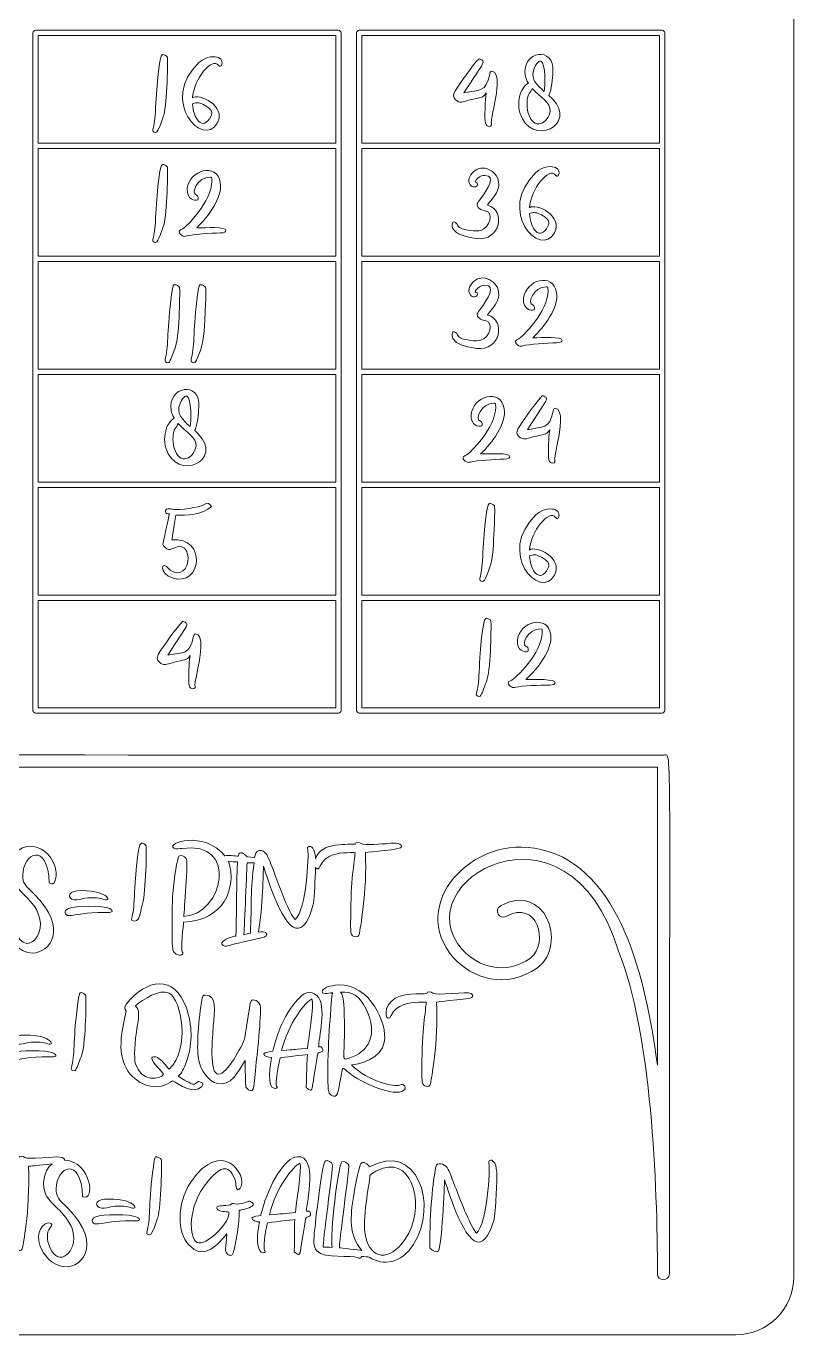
# Model space of a CAD drawing. Header units: inches. Extents: x 4.01 to 8.01, y -9.08 to -3.08.
# Drawn here: x 6.003 to 8.011, y -9.083 to -5.662 of the extents above; entities that cross this region are included whole.
import ezdxf

# ---------------------------------------------------------------- set-up
doc = ezdxf.new("R2010")
doc.units = ezdxf.units.IN
doc.header["$MEASUREMENT"] = 0
doc.layers.add('_U+0421_U+043B_U+043E_U+0439 1', color=7, linetype='Continuous')

msp = doc.modelspace()

# ---------------------------------------------------------------- linework, layer by layer
at = {"layer": '_U+0421_U+043B_U+043E_U+0439 1', "color": 7, "lineweight": 9, "true_color": 0xffffff}
for points in [[(6.0346, -5.9677), (6.813, -5.9677), (6.813, -5.686), (6.0346, -5.686), (6.0346, -5.9677)], [(6.8812, -5.9677), (7.6595, -5.9677), (7.6595, -5.686), (6.8812, -5.686), (6.8812, -5.9677)], [(6.0346, -6.2632), (6.813, -6.2632), (6.813, -5.9816), (6.0346, -5.9816), (6.0346, -6.2632)], [(6.8812, -6.2632), (7.6595, -6.2632), (7.6595, -5.9816), (6.8812, -5.9816), (6.8812, -6.2632)], [(6.0346, -6.5587), (6.813, -6.5587), (6.813, -6.2771), (6.0346, -6.2771), (6.0346, -6.5587)], [(6.8812, -6.5587), (7.6595, -6.5587), (7.6595, -6.2771), (6.8812, -6.2771), (6.8812, -6.5587)], [(6.0346, -6.8542), (6.813, -6.8542), (6.813, -6.5726), (6.0346, -6.5726), (6.0346, -6.8542)], [(6.8812, -6.8542), (7.6595, -6.8542), (7.6595, -6.5726), (6.8812, -6.5726), (6.8812, -6.8542)], [(6.0346, -7.1497), (6.813, -7.1497), (6.813, -6.8681), (6.0346, -6.8681), (6.0346, -7.1497)], [(6.8812, -7.1497), (7.6595, -7.1497), (7.6595, -6.8681), (6.8812, -6.8681), (6.8812, -7.1497)], [(6.0346, -7.4437), (6.813, -7.4437), (6.813, -7.1636), (6.0346, -7.1636), (6.0346, -7.4437)], [(6.8812, -7.4437), (7.6595, -7.4437), (7.6595, -7.1636), (6.8812, -7.1636), (6.8812, -7.4437)]]:
    msp.add_lwpolyline(points, dxfattribs=at)
at = {"layer": '_U+0421_U+043B_U+043E_U+0439 1', "color": 1, "lineweight": 9, "true_color": 0xff0000}
msp.add_open_spline([(4.0111, -3.2347), (4.0111, -3.2347), (4.0111, -8.9319), (4.0111, -8.9319), (4.0111, -9.0156), (4.0789, -9.0833), (4.1625, -9.0833), (4.1625, -9.0833), (7.8597, -9.0833), (7.8597, -9.0833), (7.9433, -9.0833), (8.0111, -9.0156), (8.0111, -8.9319), (8.0111, -8.9319), (8.0111, -3.2347), (8.0111, -3.2347), (8.0111, -3.1511), (7.9433, -3.0833), (7.8597, -3.0833), (7.8597, -3.0833), (4.1625, -3.0833), (4.1625, -3.0833), (4.0789, -3.0833), (4.0111, -3.1511), (4.0111, -3.2347)], degree=3, knots=[0, 0, 0, 0, 1, 1, 1, 2, 2, 2, 3, 3, 3, 4, 4, 4, 5, 5, 5, 6, 6, 6, 7, 7, 7, 8, 8, 8, 8], dxfattribs=at)
at = {"layer": '_U+0421_U+043B_U+043E_U+0439 1', "color": 7, "lineweight": 9, "true_color": 0xffffff}
for points, knots in [([(6.0207, -7.4506), (6.0207, -7.4506), (6.0207, -5.6791), (6.0207, -5.6791), (6.0207, -5.6753), (6.0238, -5.6722), (6.0277, -5.6722), (6.0277, -5.6722), (6.8199, -5.6722), (6.8199, -5.6722), (6.8237, -5.6722), (6.8269, -5.6753), (6.8269, -5.6791), (6.8269, -5.6791), (6.8269, -7.4506), (6.8269, -7.4506), (6.8269, -7.4544), (6.8237, -7.4576), (6.8199, -7.4576), (6.8199, -7.4576), (6.0277, -7.4576), (6.0277, -7.4576), (6.0238, -7.4576), (6.0207, -7.4544), (6.0207, -7.4506)], [0, 0, 0, 0, 1, 1, 1, 2, 2, 2, 3, 3, 3, 4, 4, 4, 5, 5, 5, 6, 6, 6, 7, 7, 7, 8, 8, 8, 8]), ([(6.8742, -5.6722), (6.8742, -5.6722), (7.6664, -5.6722), (7.6664, -5.6722), (7.6703, -5.6722), (7.6734, -5.6753), (7.6734, -5.6791), (7.6734, -5.6791), (7.6734, -7.4506), (7.6734, -7.4506), (7.6734, -7.4544), (7.6703, -7.4576), (7.6664, -7.4576), (7.6664, -7.4576), (6.8742, -7.4576), (6.8742, -7.4576), (6.8704, -7.4576), (6.8673, -7.4544), (6.8673, -7.4506), (6.8673, -7.4506), (6.8673, -5.6791), (6.8673, -5.6791), (6.8673, -5.6753), (6.8704, -5.6722), (6.8742, -5.6722)], [0, 0, 0, 0, 1, 1, 1, 2, 2, 2, 3, 3, 3, 4, 4, 4, 5, 5, 5, 6, 6, 6, 7, 7, 7, 8, 8, 8, 8]), ([(7.3794, -5.8516), (7.4475, -5.9196), (7.3238, -5.98), (7.2944, -5.888), (7.2889, -5.871), (7.291, -5.8455), (7.2992, -5.8299), (7.3056, -5.8187), (7.3117, -5.8129), (7.3166, -5.8107), (7.3128, -5.8045), (7.3099, -5.7977), (7.3086, -5.79), (7.2975, -5.727), (7.3867, -5.7113), (7.3809, -5.7814), (7.3796, -5.7988), (7.3781, -5.8269), (7.3703, -5.8424), (7.3703, -5.8424), (7.3794, -5.8516), (7.3794, -5.8516)], [0, 0, 0, 0, 1, 1, 1, 2, 2, 2, 3, 3, 3, 4, 4, 4, 5, 5, 5, 6, 6, 6, 7, 7, 7, 7]), ([(6.3598, -5.7354), (6.3492, -5.735), (6.3428, -5.8516), (6.3423, -5.8622), (6.3407, -5.8993), (6.3393, -5.9125), (6.3358, -5.9263), (6.3338, -5.9342), (6.3331, -5.9369), (6.3381, -5.9389), (6.3396, -5.9394), (6.3407, -5.9397), (6.3417, -5.9397), (6.3486, -5.9397), (6.361, -5.9005), (6.3629, -5.8939), (6.3718, -5.8638), (6.374, -5.7458), (6.3723, -5.7426), (6.3703, -5.7391), (6.3641, -5.7354), (6.3598, -5.7354)], [0, 0, 0, 0, 1, 1, 1, 2, 2, 2, 3, 3, 3, 4, 4, 4, 5, 5, 5, 6, 6, 6, 7, 7, 7, 7]), ([(6.5143, -5.7632), (6.513, -5.7663), (6.5105, -5.7687), (6.5063, -5.7638), (6.4898, -5.7409), (6.4409, -5.8001), (6.4383, -5.8489), (6.453, -5.836), (6.5277, -5.8695), (6.5034, -5.9145), (6.4666, -5.9823), (6.3502, -5.857), (6.4549, -5.7569), (6.4745, -5.7384), (6.4984, -5.7402), (6.5062, -5.7437), (6.5163, -5.7483), (6.5164, -5.7578), (6.5143, -5.7632)], [0, 0, 0, 0, 1, 1, 1, 2, 2, 2, 3, 3, 3, 4, 4, 4, 5, 5, 5, 6, 6, 6, 6]), ([(7.2201, -5.7795), (7.2175, -5.7795), (7.2164, -5.7826), (7.2155, -5.7869), (7.2054, -5.836), (7.1895, -5.8269), (7.1483, -5.8357), (7.2046, -5.7474), (7.2066, -5.7556), (7.1876, -5.7466), (7.1741, -5.7591), (7.1345, -5.8158), (7.1259, -5.8297), (7.119, -5.841), (7.1191, -5.847), (7.1265, -5.854), (7.1373, -5.8639), (7.146, -5.8592), (7.1602, -5.8553), (7.1967, -5.8454), (7.1958, -5.8511), (7.2067, -5.836), (7.2033, -5.8617), (7.2031, -5.8851), (7.2031, -5.9008), (7.2031, -5.9132), (7.2039, -5.9179), (7.2091, -5.9218), (7.2155, -5.9262), (7.2224, -5.9219), (7.2199, -5.9152), (7.2188, -5.9128), (7.2198, -5.9052), (7.2281, -5.8653), (7.2333, -5.8412), (7.2446, -5.7795), (7.2201, -5.7795)], [0, 0, 0, 0, 1, 1, 1, 2, 2, 2, 3, 3, 3, 4, 4, 4, 5, 5, 5, 6, 6, 6, 7, 7, 7, 8, 8, 8, 9, 9, 9, 10, 10, 10, 11, 11, 11, 12, 12, 12, 12]), ([(7.3581, -5.8319), (7.3616, -5.8216), (7.3613, -5.7571), (7.3501, -5.7537), (7.3482, -5.7531), (7.3428, -5.7491), (7.3319, -5.772), (7.3201, -5.7979), (7.3383, -5.8155), (7.3581, -5.8319)], [0, 0, 0, 0, 1, 1, 1, 2, 2, 2, 3, 3, 3, 3]), ([(7.3735, -5.8838), (7.3759, -5.8612), (7.3469, -5.8466), (7.3266, -5.8241), (7.3254, -5.8283), (7.323, -5.8329), (7.3189, -5.8376), (7.3123, -5.8453), (7.3119, -5.8716), (7.3156, -5.8862), (7.3299, -5.94), (7.3703, -5.9123), (7.3735, -5.8838)], [0, 0, 0, 0, 1, 1, 1, 2, 2, 2, 3, 3, 3, 4, 4, 4, 4]), ([(6.4383, -5.8642), (6.4389, -5.902), (6.4655, -5.9388), (6.4863, -5.8973), (6.4916, -5.8866), (6.4884, -5.8798), (6.4737, -5.8703), (6.461, -5.8625), (6.4516, -5.8605), (6.4457, -5.862), (6.4406, -5.8632), (6.4383, -5.8642), (6.4383, -5.8642)], [0, 0, 0, 0, 1, 1, 1, 2, 2, 2, 3, 3, 3, 4, 4, 4, 4]), ([(6.3598, -6.0227), (6.3492, -6.0224), (6.3428, -6.1389), (6.3423, -6.1495), (6.3407, -6.1867), (6.3393, -6.1998), (6.3358, -6.2136), (6.3338, -6.2216), (6.3331, -6.2243), (6.3381, -6.2262), (6.3396, -6.2268), (6.3407, -6.2271), (6.3417, -6.2271), (6.3486, -6.2271), (6.361, -6.1878), (6.3629, -6.1813), (6.3718, -6.1511), (6.374, -6.0332), (6.3723, -6.03), (6.3703, -6.0264), (6.3641, -6.0227), (6.3598, -6.0227)], [0, 0, 0, 0, 1, 1, 1, 2, 2, 2, 3, 3, 3, 4, 4, 4, 5, 5, 5, 6, 6, 6, 7, 7, 7, 7]), ([(6.4492, -6.1889), (6.4793, -6.1589), (6.5171, -6.1105), (6.5109, -6.0705), (6.5022, -6.0163), (6.4293, -6.0381), (6.4246, -6.0855), (6.4217, -6.1157), (6.4451, -6.119), (6.452, -6.1154), (6.4549, -6.114), (6.4534, -6.104), (6.4485, -6.1031), (6.4331, -6.1), (6.4497, -6.0559), (6.4849, -6.0559), (6.4875, -6.0559), (6.4887, -6.0559), (6.4887, -6.0663), (6.4887, -6.1186), (6.4228, -6.1877), (6.4089, -6.1933), (6.4057, -6.1948), (6.4031, -6.1963), (6.4031, -6.1994), (6.4031, -6.2027), (6.4077, -6.2074), (6.4119, -6.2096), (6.4155, -6.2118), (6.419, -6.2113), (6.423, -6.2101), (6.4373, -6.206), (6.4875, -6.2028), (6.5108, -6.2022), (6.5233, -6.202), (6.5252, -6.1984), (6.5256, -6.1962), (6.5279, -6.185), (6.4723, -6.1888), (6.4492, -6.1889)], [0, 0, 0, 0, 1, 1, 1, 2, 2, 2, 3, 3, 3, 4, 4, 4, 5, 5, 5, 6, 6, 6, 7, 7, 7, 8, 8, 8, 9, 9, 9, 10, 10, 10, 11, 11, 11, 12, 12, 12, 13, 13, 13, 13]), ([(7.1818, -6.0361), (7.1701, -6.042), (7.159, -6.0582), (7.161, -6.0682), (7.1637, -6.0813), (7.1749, -6.0847), (7.181, -6.08), (7.1843, -6.0779), (7.1845, -6.0711), (7.1798, -6.0702), (7.1744, -6.069), (7.1792, -6.0645), (7.1833, -6.0602), (7.1914, -6.0521), (7.1971, -6.0518), (7.2029, -6.0518), (7.2337, -6.0518), (7.2104, -6.0878), (7.192, -6.1124), (7.183, -6.1247), (7.1776, -6.1288), (7.1893, -6.1387), (7.1926, -6.1417), (7.1948, -6.1423), (7.2062, -6.1449), (7.2263, -6.15), (7.2163, -6.1882), (7.1921, -6.1954), (7.1809, -6.1989), (7.1507, -6.1952), (7.1388, -6.1892), (7.1348, -6.187), (7.1338, -6.1859), (7.1316, -6.1816), (7.1296, -6.1771), (7.1233, -6.1706), (7.1195, -6.1737), (7.1131, -6.1791), (7.1204, -6.1924), (7.1207, -6.1928), (7.1281, -6.2047), (7.1461, -6.2118), (7.1808, -6.2166), (7.2438, -6.2252), (7.2591, -6.1422), (7.2099, -6.1296), (7.2168, -6.1183), (7.2293, -6.108), (7.2359, -6.091), (7.2516, -6.0507), (7.2078, -6.0223), (7.1818, -6.0361)], [0, 0, 0, 0, 1, 1, 1, 2, 2, 2, 3, 3, 3, 4, 4, 4, 5, 5, 5, 6, 6, 6, 7, 7, 7, 8, 8, 8, 9, 9, 9, 10, 10, 10, 11, 11, 11, 12, 12, 12, 13, 13, 13, 14, 14, 14, 15, 15, 15, 16, 16, 16, 17, 17, 17, 17]), ([(7.3959, -6.0505), (7.3947, -6.0536), (7.3921, -6.056), (7.3879, -6.0511), (7.3714, -6.0282), (7.3226, -6.0874), (7.3199, -6.1362), (7.3347, -6.1233), (7.4093, -6.1568), (7.385, -6.2018), (7.3482, -6.2696), (7.2318, -6.1442), (7.3366, -6.0442), (7.3561, -6.0257), (7.38, -6.0275), (7.3878, -6.031), (7.398, -6.0356), (7.3981, -6.045), (7.3959, -6.0505)], [0, 0, 0, 0, 1, 1, 1, 2, 2, 2, 3, 3, 3, 4, 4, 4, 5, 5, 5, 6, 6, 6, 6]), ([(7.3199, -6.1514), (7.3205, -6.1893), (7.3472, -6.2261), (7.3679, -6.1846), (7.3733, -6.1739), (7.3701, -6.1671), (7.3553, -6.1576), (7.3426, -6.1498), (7.3332, -6.1478), (7.3273, -6.1492), (7.3222, -6.1505), (7.3199, -6.1514), (7.3199, -6.1514)], [0, 0, 0, 0, 1, 1, 1, 2, 2, 2, 3, 3, 3, 4, 4, 4, 4]), ([(7.1818, -6.3234), (7.1701, -6.3294), (7.159, -6.3455), (7.161, -6.3555), (7.1637, -6.3686), (7.1749, -6.3721), (7.181, -6.3673), (7.1843, -6.3653), (7.1845, -6.3584), (7.1798, -6.3576), (7.1744, -6.3563), (7.1792, -6.3518), (7.1833, -6.3476), (7.1914, -6.3394), (7.1971, -6.3391), (7.2029, -6.3391), (7.2337, -6.3391), (7.2104, -6.3751), (7.192, -6.3997), (7.183, -6.412), (7.1776, -6.4161), (7.1893, -6.426), (7.1926, -6.429), (7.1948, -6.4296), (7.2062, -6.4323), (7.2263, -6.4373), (7.2163, -6.4756), (7.1921, -6.4828), (7.1809, -6.4862), (7.1507, -6.4825), (7.1388, -6.4766), (7.1348, -6.4743), (7.1338, -6.4732), (7.1316, -6.4689), (7.1296, -6.4645), (7.1233, -6.4579), (7.1195, -6.461), (7.1131, -6.4664), (7.1204, -6.4797), (7.1207, -6.4802), (7.1281, -6.492), (7.1461, -6.4991), (7.1808, -6.5039), (7.2438, -6.5126), (7.2591, -6.4296), (7.2099, -6.417), (7.2168, -6.4056), (7.2293, -6.3953), (7.2359, -6.3784), (7.2516, -6.338), (7.2078, -6.3097), (7.1818, -6.3234)], [0, 0, 0, 0, 1, 1, 1, 2, 2, 2, 3, 3, 3, 4, 4, 4, 5, 5, 5, 6, 6, 6, 7, 7, 7, 8, 8, 8, 9, 9, 9, 10, 10, 10, 11, 11, 11, 12, 12, 12, 13, 13, 13, 14, 14, 14, 15, 15, 15, 16, 16, 16, 17, 17, 17, 17]), ([(7.3288, -6.4763), (7.3589, -6.4462), (7.3966, -6.3979), (7.3904, -6.3579), (7.3818, -6.3037), (7.3088, -6.3254), (7.3042, -6.3728), (7.3013, -6.403), (7.3247, -6.4063), (7.3316, -6.4028), (7.3345, -6.4013), (7.3329, -6.3914), (7.3281, -6.3904), (7.3127, -6.3874), (7.3293, -6.3433), (7.3644, -6.3433), (7.367, -6.3433), (7.3682, -6.3433), (7.3682, -6.3537), (7.3682, -6.406), (7.3023, -6.475), (7.2884, -6.4807), (7.2853, -6.4822), (7.2827, -6.4836), (7.2827, -6.4868), (7.2827, -6.4901), (7.2873, -6.4947), (7.2914, -6.497), (7.295, -6.4991), (7.2985, -6.4986), (7.3026, -6.4974), (7.3169, -6.4933), (7.3671, -6.4901), (7.3904, -6.4896), (7.4029, -6.4894), (7.4048, -6.4857), (7.4052, -6.4835), (7.4074, -6.4724), (7.3518, -6.4761), (7.3288, -6.4763)], [0, 0, 0, 0, 1, 1, 1, 2, 2, 2, 3, 3, 3, 4, 4, 4, 5, 5, 5, 6, 6, 6, 7, 7, 7, 8, 8, 8, 9, 9, 9, 10, 10, 10, 11, 11, 11, 12, 12, 12, 13, 13, 13, 13]), ([(6.3917, -6.3375), (6.3872, -6.3373), (6.3872, -6.3374), (6.3836, -6.3631), (6.3704, -6.4556), (6.3766, -6.4937), (6.3676, -6.5284), (6.3657, -6.5364), (6.365, -6.5391), (6.37, -6.541), (6.3757, -6.5433), (6.3772, -6.5408), (6.3801, -6.5351), (6.3829, -6.5296), (6.3921, -6.5052), (6.3948, -6.496), (6.4037, -6.4659), (6.4059, -6.3479), (6.4041, -6.3447), (6.4022, -6.3412), (6.396, -6.3375), (6.3917, -6.3375)], [0, 0, 0, 0, 1, 1, 1, 2, 2, 2, 3, 3, 3, 4, 4, 4, 5, 5, 5, 6, 6, 6, 7, 7, 7, 7]), ([(6.4597, -6.3375), (6.4552, -6.3373), (6.4553, -6.3374), (6.4516, -6.3631), (6.4384, -6.4556), (6.4447, -6.4937), (6.4357, -6.5284), (6.4337, -6.5364), (6.433, -6.5391), (6.4381, -6.541), (6.4437, -6.5433), (6.4452, -6.5408), (6.4482, -6.5351), (6.466, -6.4995), (6.4686, -6.4698), (6.4703, -6.4312), (6.4734, -6.3589), (6.4737, -6.3475), (6.4722, -6.3447), (6.4703, -6.3412), (6.464, -6.3375), (6.4597, -6.3375)], [0, 0, 0, 0, 1, 1, 1, 2, 2, 2, 3, 3, 3, 4, 4, 4, 5, 5, 5, 6, 6, 6, 7, 7, 7, 7]), ([(6.4532, -6.7276), (6.5213, -6.7957), (6.3975, -6.8561), (6.3681, -6.764), (6.3627, -6.747), (6.3648, -6.7215), (6.373, -6.7059), (6.3794, -6.6947), (6.3855, -6.6889), (6.3904, -6.6867), (6.3866, -6.6805), (6.3837, -6.6737), (6.3823, -6.6661), (6.3713, -6.603), (6.4605, -6.5873), (6.4547, -6.6575), (6.4534, -6.6749), (6.4519, -6.7029), (6.4441, -6.7184), (6.4441, -6.7184), (6.4532, -6.7276), (6.4532, -6.7276)], [0, 0, 0, 0, 1, 1, 1, 2, 2, 2, 3, 3, 3, 4, 4, 4, 5, 5, 5, 6, 6, 6, 7, 7, 7, 7]), ([(6.4319, -6.708), (6.4354, -6.6976), (6.4351, -6.6332), (6.4239, -6.6297), (6.422, -6.6291), (6.4166, -6.6252), (6.4057, -6.648), (6.3938, -6.6739), (6.4121, -6.6916), (6.4319, -6.708)], [0, 0, 0, 0, 1, 1, 1, 2, 2, 2, 3, 3, 3, 3]), ([(7.1918, -6.7801), (7.2219, -6.75), (7.2597, -6.7017), (7.2535, -6.6617), (7.2448, -6.6075), (7.1718, -6.6292), (7.1672, -6.6766), (7.1643, -6.7068), (7.1877, -6.7101), (7.1946, -6.7066), (7.1975, -6.7051), (7.196, -6.6952), (7.1911, -6.6942), (7.1757, -6.6912), (7.1923, -6.6471), (7.2275, -6.6471), (7.2301, -6.6471), (7.2313, -6.6471), (7.2313, -6.6575), (7.2313, -6.7098), (7.1654, -6.7788), (7.1515, -6.7845), (7.1483, -6.786), (7.1457, -6.7874), (7.1457, -6.7906), (7.1457, -6.7939), (7.1503, -6.7986), (7.1545, -6.8008), (7.1581, -6.8029), (7.1616, -6.8024), (7.1656, -6.8012), (7.1799, -6.7971), (7.2301, -6.7939), (7.2534, -6.7934), (7.2659, -6.7932), (7.2678, -6.7895), (7.2682, -6.7874), (7.2705, -6.7762), (7.2149, -6.7799), (7.1918, -6.7801)], [0, 0, 0, 0, 1, 1, 1, 2, 2, 2, 3, 3, 3, 4, 4, 4, 5, 5, 5, 6, 6, 6, 7, 7, 7, 8, 8, 8, 9, 9, 9, 10, 10, 10, 11, 11, 11, 12, 12, 12, 13, 13, 13, 13]), ([(7.386, -6.6604), (7.3834, -6.6604), (7.3823, -6.6636), (7.3814, -6.6678), (7.3713, -6.717), (7.3554, -6.7078), (7.3142, -6.7166), (7.3705, -6.6283), (7.3725, -6.6365), (7.3535, -6.6276), (7.34, -6.64), (7.3004, -6.6967), (7.2918, -6.7106), (7.2849, -6.722), (7.2851, -6.7279), (7.2924, -6.735), (7.3033, -6.7448), (7.3119, -6.7401), (7.3261, -6.7362), (7.3626, -6.7263), (7.3617, -6.732), (7.3726, -6.717), (7.3692, -6.7427), (7.369, -6.766), (7.369, -6.7818), (7.369, -6.7941), (7.3698, -6.7988), (7.375, -6.8027), (7.3815, -6.8072), (7.3883, -6.8029), (7.3858, -6.7961), (7.3847, -6.7937), (7.3857, -6.7861), (7.3941, -6.7462), (7.3992, -6.7222), (7.4105, -6.6604), (7.386, -6.6604)], [0, 0, 0, 0, 1, 1, 1, 2, 2, 2, 3, 3, 3, 4, 4, 4, 5, 5, 5, 6, 6, 6, 7, 7, 7, 8, 8, 8, 9, 9, 9, 10, 10, 10, 11, 11, 11, 12, 12, 12, 12]), ([(6.4473, -6.7598), (6.4497, -6.7372), (6.4207, -6.7227), (6.4004, -6.7002), (6.3992, -6.7043), (6.3968, -6.7089), (6.3927, -6.7137), (6.3861, -6.7213), (6.3857, -6.7477), (6.3894, -6.7623), (6.4037, -6.816), (6.4441, -6.7884), (6.4473, -6.7598)], [0, 0, 0, 0, 1, 1, 1, 2, 2, 2, 3, 3, 3, 4, 4, 4, 4]), ([(6.4877, -6.9171), (6.4804, -6.9097), (6.4792, -6.9061), (6.4706, -6.9115), (6.4552, -6.9211), (6.4026, -6.9268), (6.3904, -6.9252), (6.3866, -6.9249), (6.3821, -6.9234), (6.3745, -6.9234), (6.3676, -6.9234), (6.3672, -6.9286), (6.3671, -6.9313), (6.367, -6.9364), (6.3736, -6.9358), (6.378, -6.9367), (6.3758, -6.9453), (6.3607, -7.013), (6.3607, -7.0171), (6.3607, -7.0209), (6.3709, -7.0293), (6.375, -7.0298), (6.3788, -7.0308), (6.3816, -7.0296), (6.3891, -7.026), (6.4216, -7.01), (6.4332, -7.0463), (6.4234, -7.0716), (6.4132, -7.0981), (6.3864, -7.0929), (6.3753, -7.0793), (6.3563, -7.0561), (6.3498, -7.0921), (6.3852, -7.104), (6.4646, -7.1308), (6.4741, -6.9941), (6.3844, -7.0045), (6.3848, -7.0016), (6.3937, -6.9431), (6.3943, -6.9399), (6.4214, -6.9412), (6.4638, -6.9397), (6.4877, -6.9171)], [0, 0, 0, 0, 1, 1, 1, 2, 2, 2, 3, 3, 3, 4, 4, 4, 5, 5, 5, 6, 6, 6, 7, 7, 7, 8, 8, 8, 9, 9, 9, 10, 10, 10, 11, 11, 11, 12, 12, 12, 13, 13, 13, 14, 14, 14, 14]), ([(7.2153, -6.9089), (7.2047, -6.9085), (7.1983, -7.0251), (7.1978, -7.0357), (7.1962, -7.0729), (7.1948, -7.086), (7.1913, -7.0998), (7.1893, -7.1078), (7.1886, -7.1105), (7.1936, -7.1124), (7.1993, -7.1147), (7.2008, -7.1122), (7.2037, -7.1065), (7.2216, -7.0709), (7.2242, -7.0412), (7.2258, -7.0026), (7.229, -6.9303), (7.2293, -6.9189), (7.2277, -6.9161), (7.2258, -6.9126), (7.2196, -6.9089), (7.2153, -6.9089)], [0, 0, 0, 0, 1, 1, 1, 2, 2, 2, 3, 3, 3, 4, 4, 4, 5, 5, 5, 6, 6, 6, 7, 7, 7, 7]), ([(7.3959, -6.9455), (7.3947, -6.9486), (7.3921, -6.951), (7.3879, -6.9461), (7.3714, -6.9232), (7.3226, -6.9825), (7.3199, -7.0312), (7.3347, -7.0183), (7.4093, -7.0518), (7.385, -7.0968), (7.3482, -7.1647), (7.2318, -7.0393), (7.3366, -6.9392), (7.3561, -6.9207), (7.38, -6.9226), (7.3878, -6.926), (7.398, -6.9306), (7.3981, -6.9401), (7.3959, -6.9455)], [0, 0, 0, 0, 1, 1, 1, 2, 2, 2, 3, 3, 3, 4, 4, 4, 5, 5, 5, 6, 6, 6, 6]), ([(7.3199, -7.0465), (7.3205, -7.0843), (7.3472, -7.1211), (7.3679, -7.0797), (7.3733, -7.0689), (7.3701, -7.0621), (7.3553, -7.0526), (7.3426, -7.0448), (7.3332, -7.0429), (7.3273, -7.0443), (7.3222, -7.0455), (7.3199, -7.0465), (7.3199, -7.0465)], [0, 0, 0, 0, 1, 1, 1, 2, 2, 2, 3, 3, 3, 4, 4, 4, 4]), ([(6.4452, -7.2503), (6.4425, -7.2503), (6.4414, -7.2535), (6.4406, -7.2578), (6.4304, -7.3069), (6.4145, -7.2977), (6.3733, -7.3065), (6.4296, -7.2182), (6.4317, -7.2264), (6.4126, -7.2175), (6.3991, -7.2299), (6.3595, -7.2866), (6.351, -7.3005), (6.3441, -7.3119), (6.3442, -7.3178), (6.3516, -7.3249), (6.3624, -7.3348), (6.3711, -7.33), (6.3852, -7.3262), (6.4217, -7.3162), (6.4209, -7.322), (6.4317, -7.3069), (6.4283, -7.3326), (6.4281, -7.3559), (6.4281, -7.3717), (6.4281, -7.384), (6.429, -7.3888), (6.4341, -7.3927), (6.4406, -7.3971), (6.4474, -7.3928), (6.4449, -7.386), (6.4439, -7.3837), (6.4448, -7.376), (6.4532, -7.3361), (6.4583, -7.3121), (6.4697, -7.2503), (6.4452, -7.2503)], [0, 0, 0, 0, 1, 1, 1, 2, 2, 2, 3, 3, 3, 4, 4, 4, 5, 5, 5, 6, 6, 6, 7, 7, 7, 8, 8, 8, 9, 9, 9, 10, 10, 10, 11, 11, 11, 12, 12, 12, 12]), ([(7.2061, -7.2095), (7.1955, -7.2093), (7.1891, -7.3257), (7.1886, -7.3363), (7.1869, -7.3735), (7.1856, -7.3866), (7.182, -7.4004), (7.18, -7.4084), (7.1793, -7.4111), (7.1844, -7.413), (7.19, -7.4153), (7.1915, -7.4128), (7.1945, -7.4072), (7.1973, -7.4016), (7.2065, -7.3773), (7.2091, -7.3681), (7.2181, -7.3378), (7.2203, -7.2199), (7.2185, -7.2167), (7.2166, -7.2132), (7.2104, -7.2095), (7.2061, -7.2095)], [0, 0, 0, 0, 1, 1, 1, 2, 2, 2, 3, 3, 3, 4, 4, 4, 5, 5, 5, 6, 6, 6, 7, 7, 7, 7]), ([(7.3104, -7.3696), (7.3413, -7.3403), (7.3803, -7.293), (7.3751, -7.2529), (7.3679, -7.1984), (7.2944, -7.2183), (7.2885, -7.2656), (7.2848, -7.2957), (7.3082, -7.2995), (7.3151, -7.2962), (7.318, -7.2948), (7.3168, -7.2848), (7.312, -7.2837), (7.2966, -7.2803), (7.3144, -7.2366), (7.3495, -7.2376), (7.3521, -7.2376), (7.3533, -7.2377), (7.3531, -7.2481), (7.3517, -7.3003), (7.284, -7.3676), (7.27, -7.373), (7.2668, -7.3743), (7.2642, -7.3757), (7.2641, -7.3789), (7.264, -7.3822), (7.2684, -7.387), (7.2726, -7.3893), (7.2761, -7.3916), (7.2796, -7.3911), (7.2837, -7.39), (7.2981, -7.3863), (7.3483, -7.3844), (7.3716, -7.3845), (7.3842, -7.3846), (7.3861, -7.381), (7.3866, -7.3789), (7.3892, -7.3678), (7.3335, -7.37), (7.3104, -7.3696)], [0, 0, 0, 0, 1, 1, 1, 2, 2, 2, 3, 3, 3, 4, 4, 4, 5, 5, 5, 6, 6, 6, 7, 7, 7, 8, 8, 8, 9, 9, 9, 10, 10, 10, 11, 11, 11, 12, 12, 12, 13, 13, 13, 13]), ([(7.6699, -7.5677), (4.1297, -7.5677), (4.3367, -7.56), (4.3367, -7.5833), (4.3367, -9.0255), (4.3297, -8.9392), (4.3524, -8.9392), (4.361, -8.9392), (4.3679, -8.9322), (4.3679, -8.9236), (4.3679, -8.6892), (4.3834, -8.2961), (4.4698, -8.0789), (4.5471, -7.8255), (4.7574, -7.782), (4.8746, -7.9062), (4.9827, -8.0273), (4.8237, -8.1849), (4.7007, -8.0988), (4.6497, -8.0587), (4.6831, -7.9435), (4.7631, -7.9889), (4.7811, -7.9991), (4.7965, -7.972), (4.7785, -7.9618), (4.6645, -7.8971), (4.6001, -8.0593), (4.682, -8.1239), (4.8371, -8.2325), (5.03, -8.0334), (4.8976, -7.8851), (4.8369, -7.8207), (4.7548, -7.7948), (4.6726, -7.814), (4.4637, -7.8629), (4.3991, -8.1494), (4.3679, -8.3791), (4.3679, -8.3791), (4.3679, -7.599), (4.3679, -7.599), (4.3679, -7.599), (7.6543, -7.599), (7.6543, -7.599), (7.6543, -7.599), (7.6543, -8.3786), (7.6543, -8.3786), (7.6237, -8.153), (7.5588, -7.863), (7.3496, -7.814), (7.169, -7.7716), (6.9995, -7.9603), (7.1211, -8.0972), (7.1686, -8.1507), (7.2576, -8.1817), (7.3409, -8.1234), (7.4218, -8.0595), (7.3578, -7.897), (7.2437, -7.9618), (7.2257, -7.972), (7.2411, -7.9991), (7.2591, -7.9889), (7.3394, -7.9433), (7.372, -8.059), (7.3223, -8.0983), (7.2552, -8.1453), (7.1831, -8.1199), (7.1445, -8.0765), (6.9871, -7.8992), (7.4203, -7.6461), (7.5528, -8.0801), (7.6389, -8.2963), (7.6543, -8.689), (7.6543, -8.9236), (7.6543, -8.9441), (7.6852, -8.9443), (7.6855, -8.9238), (7.6856, -8.9169), (7.6859, -8.891), (7.6855, -8.8515), (7.6855, -7.4905), (7.6928, -7.5677), (7.6699, -7.5677)], [0, 0, 0, 0, 1, 1, 1, 2, 2, 2, 3, 3, 3, 4, 4, 4, 5, 5, 5, 6, 6, 6, 7, 7, 7, 8, 8, 8, 9, 9, 9, 10, 10, 10, 11, 11, 11, 12, 12, 12, 13, 13, 13, 14, 14, 14, 15, 15, 15, 16, 16, 16, 17, 17, 17, 18, 18, 18, 19, 19, 19, 20, 20, 20, 21, 21, 21, 22, 22, 22, 23, 23, 23, 24, 24, 24, 25, 25, 25, 26, 26, 26, 27, 27, 27, 27]), ([(6.4157, -7.9894), (6.5181, -7.9848), (6.5612, -7.7895), (6.41, -7.8115), (6.4061, -7.8121), (6.3931, -7.8139), (6.3892, -7.8109), (6.3682, -7.7968), (6.4668, -7.7638), (6.5228, -7.8305), (6.5317, -7.8283), (6.5489, -7.8314), (6.558, -7.832), (6.5588, -7.8278), (6.5593, -7.8232), (6.5635, -7.8226), (6.5698, -7.8221), (6.5768, -7.8289), (6.5809, -7.8337), (6.5809, -7.8337), (6.6007, -7.8351), (6.6007, -7.8351), (6.602, -7.8271), (6.6046, -7.819), (6.6123, -7.8171), (6.6199, -7.8153), (6.6269, -7.821), (6.6305, -7.8253), (6.6427, -7.8392), (6.6828, -7.974), (6.7068, -7.9975), (6.7363, -7.9708), (6.7426, -7.8297), (6.7397, -7.8146), (6.7387, -7.81), (6.7383, -7.8081), (6.7422, -7.8068), (6.7548, -7.8023), (6.7594, -7.8243), (6.7601, -7.8388), (6.7744, -7.7916), (6.8505, -7.8031), (6.8644, -7.8001), (6.8651, -7.7933), (6.8747, -7.7952), (6.8808, -7.7994), (6.8857, -7.8031), (6.939, -7.7996), (6.9452, -7.7991), (6.9573, -7.7981), (6.9849, -7.7945), (6.9855, -7.8066), (6.9858, -7.8149), (6.8985, -7.8213), (6.8903, -7.8223), (6.8959, -7.9223), (6.8752, -8.0302), (6.8752, -8.0302), (6.8752, -8.0302), (6.8751, -8.0303), (6.8751, -8.0303), (6.8762, -8.0353), (6.8725, -8.0429), (6.8661, -8.0429), (6.8493, -8.0429), (6.8519, -8.0256), (6.8519, -7.9936), (6.8519, -7.8917), (6.8618, -7.847), (6.8633, -7.8227), (6.8613, -7.8222), (6.8532, -7.8224), (6.8429, -7.8226), (6.8174, -7.8233), (6.7862, -7.8279), (6.7718, -7.857), (6.7679, -7.8654), (6.7666, -7.868), (6.7601, -7.8614), (6.7593, -7.8915), (6.7566, -7.9382), (6.7542, -7.955), (6.7501, -7.9758), (6.7367, -8.016), (6.7155, -8.0203), (6.6777, -8.0279), (6.6349, -7.8942), (6.6239, -7.8575), (6.6233, -7.8714), (6.6214, -7.9661), (6.6111, -8.0301), (6.62, -8.0294), (6.626, -8.0295), (6.6287, -8.0312), (6.6375, -8.0373), (6.6284, -8.0437), (6.6183, -8.0456), (6.5981, -8.0497), (6.5533, -8.0593), (6.5264, -8.0673), (6.5216, -8.0681), (6.5128, -8.0638), (6.5152, -8.0581), (6.5191, -8.0493), (6.5422, -8.042), (6.5517, -8.0405), (6.5527, -8.0352), (6.5536, -7.868), (6.556, -7.847), (6.5491, -7.8465), (6.539, -7.846), (6.5322, -7.8448), (6.5558, -7.9161), (6.5178, -8.0014), (6.4147, -8.004), (6.4139, -8.01), (6.4077, -8.0767), (6.4113, -8.0817), (6.4163, -8.0866), (6.4079, -8.0957), (6.3954, -8.0877), (6.3862, -8.0821), (6.3858, -8.0787), (6.3851, -8.0496), (6.384, -8.0083), (6.3848, -7.9497), (6.3866, -7.929), (6.3907, -7.8875), (6.3981, -7.8375), (6.4023, -7.832), (6.4064, -7.8271), (6.4175, -7.8324), (6.4217, -7.8378), (6.4275, -7.8442), (6.4159, -7.975), (6.4157, -7.9894)], [0, 0, 0, 0, 1, 1, 1, 2, 2, 2, 3, 3, 3, 4, 4, 4, 5, 5, 5, 6, 6, 6, 7, 7, 7, 8, 8, 8, 9, 9, 9, 10, 10, 10, 11, 11, 11, 12, 12, 12, 13, 13, 13, 14, 14, 14, 15, 15, 15, 16, 16, 16, 17, 17, 17, 18, 18, 18, 19, 19, 19, 20, 20, 20, 21, 21, 21, 22, 22, 22, 23, 23, 23, 24, 24, 24, 25, 25, 25, 26, 26, 26, 27, 27, 27, 28, 28, 28, 29, 29, 29, 30, 30, 30, 31, 31, 31, 32, 32, 32, 33, 33, 33, 34, 34, 34, 35, 35, 35, 36, 36, 36, 37, 37, 37, 38, 38, 38, 39, 39, 39, 40, 40, 40, 41, 41, 41, 42, 42, 42, 43, 43, 43, 44, 44, 44, 45, 45, 45, 45]), ([(5.9801, -7.9716), (5.9702, -7.9636), (5.9431, -7.984), (5.9487, -8.0182), (5.9541, -8.0512), (5.9859, -8.085), (6.0199, -8.085), (6.0634, -8.085), (6.1158, -8.023), (6.0238, -7.9311), (5.9999, -7.9077), (5.9943, -7.9036), (5.9943, -7.8813), (5.9943, -7.8237), (6.0594, -7.7924), (6.0634, -7.9018), (6.0722, -7.9054), (6.0751, -7.9056), (6.0789, -7.8955), (6.0826, -7.8864), (6.0826, -7.873), (6.0787, -7.8597), (6.0576, -7.7884), (5.9618, -7.7847), (5.9615, -7.8684), (5.9615, -7.9237), (6.0234, -7.9343), (6.0381, -7.9929), (6.0479, -8.0323), (6.0224, -8.062), (6.0041, -8.0602), (5.979, -8.0577), (5.9615, -8.0043), (5.9772, -7.9844), (5.9818, -7.9786), (5.9852, -7.9762), (5.9801, -7.9716)], [0, 0, 0, 0, 1, 1, 1, 2, 2, 2, 3, 3, 3, 4, 4, 4, 5, 5, 5, 6, 6, 6, 7, 7, 7, 8, 8, 8, 9, 9, 9, 10, 10, 10, 11, 11, 11, 12, 12, 12, 12]), ([(6.2977, -7.9931), (6.3004, -7.9877), (6.3047, -7.9655), (6.3074, -7.956), (6.3163, -7.9258), (6.3185, -7.8079), (6.3168, -7.8047), (6.3148, -7.8012), (6.3086, -7.7975), (6.3043, -7.7975), (6.2937, -7.7972), (6.2873, -7.9137), (6.2868, -7.9243), (6.2852, -7.9615), (6.2838, -7.9747), (6.2803, -7.9884), (6.2783, -7.9964), (6.2776, -7.9991), (6.2826, -8.001), (6.2883, -8.0033), (6.2948, -7.9987), (6.2977, -7.9931)], [0, 0, 0, 0, 1, 1, 1, 2, 2, 2, 3, 3, 3, 4, 4, 4, 5, 5, 5, 6, 6, 6, 7, 7, 7, 7]), ([(6.5727, -8.0373), (6.5727, -8.0373), (6.582, -8.0339), (6.5896, -8.0328), (6.5932, -7.9592), (6.589, -7.9203), (6.5994, -7.8494), (6.5994, -7.8494), (6.5807, -7.8496), (6.5807, -7.8496), (6.58, -7.8837), (6.5727, -8.0343), (6.5727, -8.0373)], [0, 0, 0, 0, 1, 1, 1, 2, 2, 2, 3, 3, 3, 4, 4, 4, 4]), ([(6.1494, -7.9431), (6.1668, -7.9386), (6.1946, -7.9405), (6.2017, -7.9434), (6.2303, -7.9556), (6.2204, -7.9219), (6.1488, -7.9219), (6.1127, -7.9219), (6.1108, -7.9367), (6.1228, -7.9444), (6.1292, -7.9482), (6.1422, -7.945), (6.1494, -7.9431)], [0, 0, 0, 0, 1, 1, 1, 2, 2, 2, 3, 3, 3, 4, 4, 4, 4]), ([(6.1144, -7.987), (6.1331, -7.987), (6.1598, -7.9772), (6.2087, -7.979), (6.2328, -7.9799), (6.2317, -7.9747), (6.2217, -7.969), (6.2053, -7.9608), (6.1306, -7.961), (6.1138, -7.9685), (6.0989, -7.9749), (6.1048, -7.987), (6.1144, -7.987)], [0, 0, 0, 0, 1, 1, 1, 2, 2, 2, 3, 3, 3, 4, 4, 4, 4]), ([(6.3859, -8.4191), (6.385, -8.4196), (6.3829, -8.4208), (6.3805, -8.4224), (6.3398, -8.45), (6.2887, -8.4271), (6.2652, -8.3873), (6.2389, -8.3422), (6.2555, -8.2754), (6.2649, -8.2371), (6.2601, -8.2312), (6.2588, -8.2266), (6.2654, -8.2182), (6.3169, -8.1531), (6.3911, -8.1397), (6.4221, -8.2287), (6.4375, -8.2729), (6.4385, -8.3203), (6.4247, -8.3621), (6.4137, -8.3946), (6.4107, -8.3958), (6.401, -8.4069), (6.4037, -8.4095), (6.4164, -8.4171), (6.4236, -8.4206), (6.437, -8.4273), (6.4403, -8.4315), (6.4486, -8.4242), (6.4524, -8.421), (6.4536, -8.4204), (6.4574, -8.4217), (6.4677, -8.4255), (6.4658, -8.4294), (6.4622, -8.4339), (6.4428, -8.4581), (6.402, -8.4273), (6.3859, -8.4191)], [0, 0, 0, 0, 1, 1, 1, 2, 2, 2, 3, 3, 3, 4, 4, 4, 5, 5, 5, 6, 6, 6, 7, 7, 7, 8, 8, 8, 9, 9, 9, 10, 10, 10, 11, 11, 11, 12, 12, 12, 12]), ([(6.3767, -8.1898), (6.3527, -8.1778), (6.309, -8.2058), (6.2886, -8.2233), (6.2917, -8.2264), (6.2939, -8.2292), (6.2954, -8.2318), (6.2987, -8.2374), (6.2968, -8.2583), (6.2938, -8.276), (6.2861, -8.3191), (6.2852, -8.3591), (6.2885, -8.373), (6.303, -8.4248), (6.3559, -8.416), (6.3626, -8.4021), (6.3578, -8.394), (6.3318, -8.3715), (6.3318, -8.3594), (6.3318, -8.3548), (6.3419, -8.3559), (6.3462, -8.3579), (6.3572, -8.3638), (6.3684, -8.3797), (6.3775, -8.3889), (6.4322, -8.3358), (6.4103, -8.2065), (6.3767, -8.1898)], [0, 0, 0, 0, 1, 1, 1, 2, 2, 2, 3, 3, 3, 4, 4, 4, 5, 5, 5, 6, 6, 6, 7, 7, 7, 8, 8, 8, 9, 9, 9, 9]), ([(6.8536, -8.3773), (6.8975, -8.4207), (6.9684, -8.4369), (6.9798, -8.4303), (6.9908, -8.4237), (7.0038, -8.4399), (6.9859, -8.447), (6.9541, -8.4592), (6.868, -8.4178), (6.842, -8.3937), (6.837, -8.3891), (6.8307, -8.3819), (6.8301, -8.3889), (6.8293, -8.3944), (6.8261, -8.4123), (6.8192, -8.4464), (6.8172, -8.4565), (6.8123, -8.4595), (6.8079, -8.4595), (6.8029, -8.4595), (6.798, -8.4555), (6.7957, -8.4511), (6.788, -8.4372), (6.7935, -8.3111), (6.7989, -8.246), (6.7992, -8.2417), (6.8019, -8.192), (6.8048, -8.1888), (6.7931, -8.1904), (6.7728, -8.1943), (6.7779, -8.1832), (6.7808, -8.1767), (6.796, -8.1696), (6.8193, -8.1686), (6.9025, -8.1649), (6.9488, -8.2703), (6.9399, -8.3178), (6.9322, -8.3607), (6.8757, -8.3773), (6.8536, -8.3773)], [0, 0, 0, 0, 1, 1, 1, 2, 2, 2, 3, 3, 3, 4, 4, 4, 5, 5, 5, 6, 6, 6, 7, 7, 7, 8, 8, 8, 9, 9, 9, 10, 10, 10, 11, 11, 11, 12, 12, 12, 13, 13, 13, 13]), ([(6.1465, -8.1884), (6.142, -8.1883), (6.142, -8.1884), (6.1384, -8.214), (6.1252, -8.3065), (6.1314, -8.3447), (6.1224, -8.3794), (6.1204, -8.3873), (6.1198, -8.39), (6.1248, -8.3919), (6.1305, -8.3942), (6.1319, -8.3918), (6.1349, -8.3861), (6.1376, -8.3808), (6.1469, -8.3564), (6.1496, -8.347), (6.1585, -8.3168), (6.1607, -8.1989), (6.1589, -8.1957), (6.157, -8.1922), (6.1508, -8.1884), (6.1465, -8.1884)], [0, 0, 0, 0, 1, 1, 1, 2, 2, 2, 3, 3, 3, 4, 4, 4, 5, 5, 5, 6, 6, 6, 7, 7, 7, 7]), ([(6.4713, -8.195), (6.4651, -8.195), (6.4649, -8.1961), (6.4619, -8.2131), (6.452, -8.2704), (6.4486, -8.3404), (6.4545, -8.3659), (6.4604, -8.3914), (6.479, -8.4204), (6.5034, -8.4264), (6.5366, -8.4346), (6.5594, -8.3961), (6.5756, -8.3656), (6.5764, -8.4045), (6.576, -8.3884), (6.5773, -8.4359), (6.6006, -8.4614), (6.5989, -8.4306), (6.6008, -8.4106), (6.6047, -8.3684), (6.6176, -8.2671), (6.6156, -8.2247), (6.615, -8.2098), (6.5946, -8.2036), (6.5912, -8.2105), (6.586, -8.2203), (6.5777, -8.3018), (6.5732, -8.3126), (6.5675, -8.3279), (6.5283, -8.4021), (6.5059, -8.4021), (6.4804, -8.4021), (6.4908, -8.3013), (6.4926, -8.2756), (6.4952, -8.2362), (6.5039, -8.195), (6.4713, -8.195)], [0, 0, 0, 0, 1, 1, 1, 2, 2, 2, 3, 3, 3, 4, 4, 4, 5, 5, 5, 6, 6, 6, 7, 7, 7, 8, 8, 8, 9, 9, 9, 10, 10, 10, 11, 11, 11, 12, 12, 12, 12]), ([(6.7655, -8.3505), (6.7471, -8.4541), (6.7552, -8.4504), (6.7358, -8.4372), (6.7372, -8.3793), (6.7372, -8.3753), (6.7386, -8.3505), (6.7318, -8.3513), (6.6706, -8.3582), (6.6675, -8.3587), (6.6587, -8.3911), (6.6562, -8.4253), (6.6577, -8.433), (6.6608, -8.4345), (6.6603, -8.4393), (6.6547, -8.4393), (6.6292, -8.4393), (6.6433, -8.3719), (6.645, -8.358), (6.6388, -8.3585), (6.6234, -8.3545), (6.6249, -8.3485), (6.6259, -8.3443), (6.6439, -8.3428), (6.6482, -8.3416), (6.6531, -8.3278), (6.6641, -8.2624), (6.7115, -8.2086), (6.7275, -8.19), (6.7467, -8.1796), (6.7641, -8.1966), (6.7906, -8.2225), (6.7679, -8.3104), (6.768, -8.3306), (6.7788, -8.3278), (6.7791, -8.3376), (6.7788, -8.3401), (6.7785, -8.3421), (6.7761, -8.3431), (6.7709, -8.3448), (6.7661, -8.3465), (6.7661, -8.3465), (6.7655, -8.3505)], [0, 0, 0, 0, 1, 1, 1, 2, 2, 2, 3, 3, 3, 4, 4, 4, 5, 5, 5, 6, 6, 6, 7, 7, 7, 8, 8, 8, 9, 9, 9, 10, 10, 10, 11, 11, 11, 12, 12, 12, 13, 13, 13, 14, 14, 14, 14]), ([(6.7506, -8.205), (6.7349, -8.2108), (6.687, -8.2711), (6.6711, -8.3401), (6.715, -8.3361), (6.6871, -8.3389), (6.7389, -8.3343), (6.74, -8.3186), (6.7572, -8.2163), (6.7506, -8.205)], [0, 0, 0, 0, 1, 1, 1, 2, 2, 2, 3, 3, 3, 3]), ([(6.8923, -8.2321), (6.8737, -8.1956), (6.8564, -8.1861), (6.8254, -8.1871), (6.831, -8.1911), (6.8316, -8.2031), (6.8332, -8.212), (6.8353, -8.2264), (6.8365, -8.2982), (6.8346, -8.3323), (6.8327, -8.3659), (6.8328, -8.3641), (6.8469, -8.3601), (6.8989, -8.3448), (6.9248, -8.2979), (6.8923, -8.2321)], [0, 0, 0, 0, 1, 1, 1, 2, 2, 2, 3, 3, 3, 4, 4, 4, 5, 5, 5, 5]), ([(7.0767, -8.2133), (7.1387, -8.2052), (7.1886, -8.2062), (7.1667, -8.1912), (7.158, -8.1846), (7.0757, -8.1967), (7.0671, -8.1903), (7.0611, -8.1861), (7.0515, -8.1842), (7.0507, -8.191), (7.0368, -8.194), (6.9852, -8.1843), (6.9569, -8.2122), (6.934, -8.2347), (6.9471, -8.2717), (6.9581, -8.248), (6.9726, -8.2188), (7.0037, -8.2143), (7.0292, -8.2136), (7.0395, -8.2133), (7.0477, -8.2132), (7.0496, -8.2137), (7.0482, -8.2382), (7.0383, -8.2817), (7.0383, -8.3848), (7.0383, -8.428), (7.0383, -8.428), (7.0461, -8.432), (7.0508, -8.4345), (7.0557, -8.4348), (7.0588, -8.4306), (7.0607, -8.4281), (7.0619, -8.4234), (7.0615, -8.4212), (7.0615, -8.4212), (7.0615, -8.4212), (7.0615, -8.4212), (7.0615, -8.4212), (7.0824, -8.3168), (7.0767, -8.2133)], [0, 0, 0, 0, 1, 1, 1, 2, 2, 2, 3, 3, 3, 4, 4, 4, 5, 5, 5, 6, 6, 6, 7, 7, 7, 8, 8, 8, 9, 9, 9, 10, 10, 10, 11, 11, 11, 12, 12, 12, 13, 13, 13, 13]), ([(6.0019, -8.3207), (6.0193, -8.3161), (6.047, -8.3181), (6.0541, -8.3209), (6.0827, -8.3332), (6.0728, -8.2995), (6.0012, -8.2995), (5.9651, -8.2995), (5.9632, -8.3142), (5.9753, -8.3219), (5.9816, -8.3257), (5.9947, -8.3225), (6.0019, -8.3207)], [0, 0, 0, 0, 1, 1, 1, 2, 2, 2, 3, 3, 3, 4, 4, 4, 4]), ([(5.9668, -8.3646), (5.9855, -8.3646), (6.0122, -8.3547), (6.0611, -8.3566), (6.0852, -8.3575), (6.0841, -8.3523), (6.0741, -8.3466), (6.0577, -8.3384), (5.983, -8.3386), (5.9663, -8.3461), (5.9513, -8.3525), (5.9572, -8.3646), (5.9668, -8.3646)], [0, 0, 0, 0, 1, 1, 1, 2, 2, 2, 3, 3, 3, 4, 4, 4, 4]), ([(6.5964, -8.744), (6.5975, -8.7404), (6.5945, -8.7362), (6.5896, -8.7345), (6.5872, -8.7333), (6.5846, -8.7341), (6.5813, -8.7356), (6.5772, -8.7378), (6.5591, -8.7418), (6.5533, -8.7418), (6.5464, -8.7418), (6.5428, -8.7372), (6.5385, -8.7422), (6.5374, -8.7436), (6.5361, -8.7442), (6.5249, -8.7449), (6.5119, -8.746), (6.4948, -8.746), (6.5037, -8.7555), (6.5102, -8.7626), (6.5241, -8.7605), (6.5334, -8.7624), (6.5331, -8.7645), (6.5328, -8.7682), (6.5326, -8.7713), (6.5304, -8.7926), (6.4747, -8.8523), (6.4501, -8.8416), (6.429, -8.8324), (6.4231, -8.7475), (6.4778, -8.6826), (6.5078, -8.6469), (6.5314, -8.6323), (6.5488, -8.6762), (6.55, -8.6798), (6.5511, -8.6851), (6.5516, -8.6908), (6.5526, -8.7074), (6.5582, -8.7068), (6.5627, -8.6997), (6.5854, -8.6649), (6.513, -8.5654), (6.4336, -8.6842), (6.3959, -8.741), (6.398, -8.8168), (6.4282, -8.8479), (6.4654, -8.8866), (6.496, -8.8569), (6.5281, -8.8196), (6.5252, -8.8575), (6.5204, -8.8647), (6.5309, -8.873), (6.5328, -8.8743), (6.5358, -8.8757), (6.538, -8.8757), (6.542, -8.8757), (6.5428, -8.8739), (6.5441, -8.8689), (6.5537, -8.8367), (6.5602, -8.7933), (6.5606, -8.7578), (6.5681, -8.7562), (6.594, -8.7513), (6.5964, -8.744)], [0, 0, 0, 0, 1, 1, 1, 2, 2, 2, 3, 3, 3, 4, 4, 4, 5, 5, 5, 6, 6, 6, 7, 7, 7, 8, 8, 8, 9, 9, 9, 10, 10, 10, 11, 11, 11, 12, 12, 12, 13, 13, 13, 14, 14, 14, 15, 15, 15, 16, 16, 16, 17, 17, 17, 18, 18, 18, 19, 19, 19, 20, 20, 20, 21, 21, 21, 21]), ([(7.0156, -8.8482), (6.9847, -8.896), (6.9366, -8.9045), (6.9003, -8.88), (6.8957, -8.8795), (6.8893, -8.879), (6.8801, -8.8786), (6.8817, -8.8834), (6.8739, -8.8839), (6.8696, -8.8815), (6.8557, -8.8734), (6.7821, -8.8857), (6.7632, -8.8639), (6.7543, -8.8535), (6.7544, -8.8362), (6.7578, -8.8059), (6.7663, -8.7324), (6.7782, -8.6351), (6.7859, -8.6287), (6.7907, -8.6246), (6.8028, -8.6326), (6.8043, -8.6388), (6.8056, -8.6466), (6.7777, -8.8493), (6.7799, -8.8537), (6.7813, -8.8541), (6.7971, -8.8543), (6.8038, -8.855), (6.7969, -8.822), (6.8192, -8.6389), (6.829, -8.6307), (6.8338, -8.6266), (6.8459, -8.6347), (6.8473, -8.6409), (6.8485, -8.6475), (6.8202, -8.8512), (6.8224, -8.8556), (6.8247, -8.8562), (6.8748, -8.8617), (6.881, -8.8626), (6.8471, -8.8228), (6.8503, -8.7753), (6.8598, -8.7184), (6.8658, -8.683), (6.8747, -8.6414), (6.8785, -8.6358), (6.8831, -8.6285), (6.8978, -8.6361), (6.9015, -8.6444), (7.0229, -8.5757), (7.0838, -8.7418), (7.0156, -8.8482)], [0, 0, 0, 0, 1, 1, 1, 2, 2, 2, 3, 3, 3, 4, 4, 4, 5, 5, 5, 6, 6, 6, 7, 7, 7, 8, 8, 8, 9, 9, 9, 10, 10, 10, 11, 11, 11, 12, 12, 12, 13, 13, 13, 14, 14, 14, 15, 15, 15, 16, 16, 16, 17, 17, 17, 17]), ([(6.1043, -8.6265), (6.0998, -8.6131), (6.0785, -8.6194), (6.027, -8.6213), (6.0024, -8.6219), (6.0024, -8.6218), (5.9998, -8.6198), (5.9937, -8.6156), (5.9841, -8.6137), (5.9833, -8.6205), (5.9694, -8.6234), (5.8769, -8.6105), (5.8769, -8.6727), (5.8769, -8.6787), (5.877, -8.6807), (5.8804, -8.6831), (5.8852, -8.6869), (5.8863, -8.687), (5.8907, -8.6775), (5.9052, -8.6483), (5.9363, -8.6437), (5.9618, -8.643), (5.9721, -8.6428), (5.9803, -8.6426), (5.9822, -8.6431), (5.9808, -8.6677), (5.9709, -8.7115), (5.9709, -8.8142), (5.9709, -8.8574), (5.9709, -8.8574), (5.9787, -8.8615), (5.986, -8.8654), (5.9899, -8.8622), (5.9915, -8.86), (5.9932, -8.8577), (5.9946, -8.8529), (5.9941, -8.8507), (5.9941, -8.8507), (5.9941, -8.8507), (5.9941, -8.8507), (5.9941, -8.8507), (6.0132, -8.767), (6.0093, -8.6427), (6.0232, -8.641), (6.0323, -8.6415), (6.0711, -8.6361), (6.0477, -8.6535), (6.0424, -8.6927), (6.0566, -8.7205), (6.0667, -8.7415), (6.1146, -8.77), (6.1254, -8.8134), (6.1382, -8.8646), (6.0888, -8.9116), (6.0646, -8.8542), (6.0566, -8.8352), (6.0566, -8.8149), (6.0646, -8.8048), (6.0692, -8.7991), (6.0726, -8.7966), (6.0675, -8.792), (6.0575, -8.7841), (6.0304, -8.8044), (6.036, -8.8387), (6.0406, -8.8667), (6.0639, -8.8942), (6.0901, -8.9026), (6.1438, -8.9199), (6.2097, -8.85), (6.1112, -8.7515), (6.0872, -8.7281), (6.0816, -8.724), (6.0816, -8.7018), (6.0816, -8.6441), (6.1467, -8.6129), (6.1508, -8.7222), (6.1849, -8.7361), (6.1735, -8.6307), (6.1043, -8.6265)], [0, 0, 0, 0, 1, 1, 1, 2, 2, 2, 3, 3, 3, 4, 4, 4, 5, 5, 5, 6, 6, 6, 7, 7, 7, 8, 8, 8, 9, 9, 9, 10, 10, 10, 11, 11, 11, 12, 12, 12, 13, 13, 13, 14, 14, 14, 15, 15, 15, 16, 16, 16, 17, 17, 17, 18, 18, 18, 19, 19, 19, 20, 20, 20, 21, 21, 21, 22, 22, 22, 23, 23, 23, 24, 24, 24, 25, 25, 25, 26, 26, 26, 26]), ([(6.3444, -8.6179), (6.3444, -8.6179), (6.3444, -8.6196), (6.3444, -8.6196), (6.3444, -8.6196), (6.3441, -8.6179), (6.3441, -8.6179), (6.3397, -8.6177), (6.3396, -8.6179), (6.3359, -8.6436), (6.3228, -8.7359), (6.329, -8.7744), (6.32, -8.8088), (6.3181, -8.8168), (6.3174, -8.8195), (6.3224, -8.8214), (6.3239, -8.822), (6.325, -8.8223), (6.326, -8.8223), (6.3329, -8.8223), (6.3453, -8.7831), (6.3472, -8.7765), (6.3561, -8.7463), (6.3583, -8.6283), (6.3565, -8.6251), (6.3546, -8.6216), (6.3484, -8.6179), (6.3444, -8.6179)], [0, 0, 0, 0, 1, 1, 1, 2, 2, 2, 3, 3, 3, 4, 4, 4, 5, 5, 5, 6, 6, 6, 7, 7, 7, 8, 8, 8, 9, 9, 9, 9]), ([(6.7471, -8.7694), (6.7468, -8.7714), (6.7446, -8.7735), (6.7394, -8.7752), (6.7346, -8.7769), (6.7346, -8.7769), (6.734, -8.7809), (6.7155, -8.885), (6.7235, -8.8799), (6.7042, -8.8667), (6.7056, -8.8088), (6.7043, -8.8066), (6.7057, -8.7818), (6.6988, -8.7827), (6.6377, -8.7896), (6.6346, -8.7901), (6.6258, -8.8218), (6.6246, -8.8546), (6.6261, -8.8625), (6.6291, -8.864), (6.6287, -8.8688), (6.623, -8.8688), (6.6089, -8.8688), (6.6046, -8.8363), (6.6113, -8.7992), (6.6119, -8.7955), (6.6131, -8.7888), (6.6132, -8.7882), (6.6069, -8.7887), (6.5918, -8.784), (6.5932, -8.778), (6.5942, -8.7738), (6.6123, -8.7723), (6.6166, -8.7711), (6.6171, -8.7697), (6.6188, -8.7632), (6.62, -8.7584), (6.6378, -8.6906), (6.68, -8.619), (6.7124, -8.6175), (6.7672, -8.6139), (6.7362, -8.7384), (6.7364, -8.7601), (6.7472, -8.7572), (6.7476, -8.7665), (6.7471, -8.7694)], [0, 0, 0, 0, 1, 1, 1, 2, 2, 2, 3, 3, 3, 4, 4, 4, 5, 5, 5, 6, 6, 6, 7, 7, 7, 8, 8, 8, 9, 9, 9, 10, 10, 10, 11, 11, 11, 12, 12, 12, 13, 13, 13, 14, 14, 14, 15, 15, 15, 15]), ([(6.9368, -8.6476), (6.9188, -8.6536), (6.9023, -8.6644), (6.9019, -8.6671), (6.9019, -8.691), (6.8794, -8.7803), (6.8914, -8.8289), (6.9047, -8.8834), (6.9517, -8.895), (6.9945, -8.8331), (7.0496, -8.755), (7.0164, -8.6217), (6.9368, -8.6476)], [0, 0, 0, 0, 1, 1, 1, 2, 2, 2, 3, 3, 3, 4, 4, 4, 4]), ([(6.7189, -8.6344), (6.7051, -8.6397), (6.6564, -8.6958), (6.6395, -8.7695), (6.6834, -8.7655), (6.6555, -8.7684), (6.7072, -8.7638), (6.7083, -8.748), (6.7255, -8.6457), (6.7189, -8.6344)], [0, 0, 0, 0, 1, 1, 1, 2, 2, 2, 3, 3, 3, 3]), ([(7.2257, -8.6306), (7.2212, -8.6261), (7.2205, -8.6256), (7.216, -8.6272), (7.2121, -8.6285), (7.2125, -8.6305), (7.2135, -8.635), (7.2164, -8.6501), (7.2101, -8.7912), (7.1806, -8.8179), (7.1773, -8.8146), (7.164, -8.7906), (7.1529, -8.7652), (7.1377, -8.7302), (7.1089, -8.651), (7.1043, -8.6457), (7.096, -8.6359), (7.0778, -8.6305), (7.0746, -8.6444), (7.0667, -8.6841), (7.0588, -8.7554), (7.0588, -8.8564), (7.0648, -8.8625), (7.0762, -8.8702), (7.0814, -8.8634), (7.0903, -8.8525), (7.0972, -8.6918), (7.0977, -8.6779), (7.1087, -8.7144), (7.1515, -8.8484), (7.1893, -8.8407), (7.2105, -8.8364), (7.2239, -8.7962), (7.228, -8.7754), (7.2312, -8.7531), (7.2349, -8.6781), (7.2339, -8.6591), (7.2327, -8.6428), (7.2307, -8.6356), (7.2257, -8.6306)], [0, 0, 0, 0, 1, 1, 1, 2, 2, 2, 3, 3, 3, 4, 4, 4, 5, 5, 5, 6, 6, 6, 7, 7, 7, 8, 8, 8, 9, 9, 9, 10, 10, 10, 11, 11, 11, 12, 12, 12, 13, 13, 13, 13]), ([(6.194, -8.7507), (6.2004, -8.7545), (6.2134, -8.7513), (6.2206, -8.7495), (6.238, -8.745), (6.2658, -8.7469), (6.2729, -8.7498), (6.3015, -8.762), (6.2916, -8.7283), (6.22, -8.7283), (6.1838, -8.7283), (6.182, -8.7431), (6.194, -8.7507)], [0, 0, 0, 0, 1, 1, 1, 2, 2, 2, 3, 3, 3, 4, 4, 4, 4]), ([(6.2928, -8.7754), (6.2764, -8.7672), (6.2017, -8.7674), (6.185, -8.7749), (6.1701, -8.7813), (6.1759, -8.7934), (6.1856, -8.7934), (6.2042, -8.7934), (6.231, -8.7835), (6.2799, -8.7854), (6.304, -8.7863), (6.3028, -8.7811), (6.2928, -8.7754)], [0, 0, 0, 0, 1, 1, 1, 2, 2, 2, 3, 3, 3, 4, 4, 4, 4])]:
    msp.add_open_spline(points, degree=3, knots=knots, dxfattribs=at)

doc.saveas('drawing.dxf')
